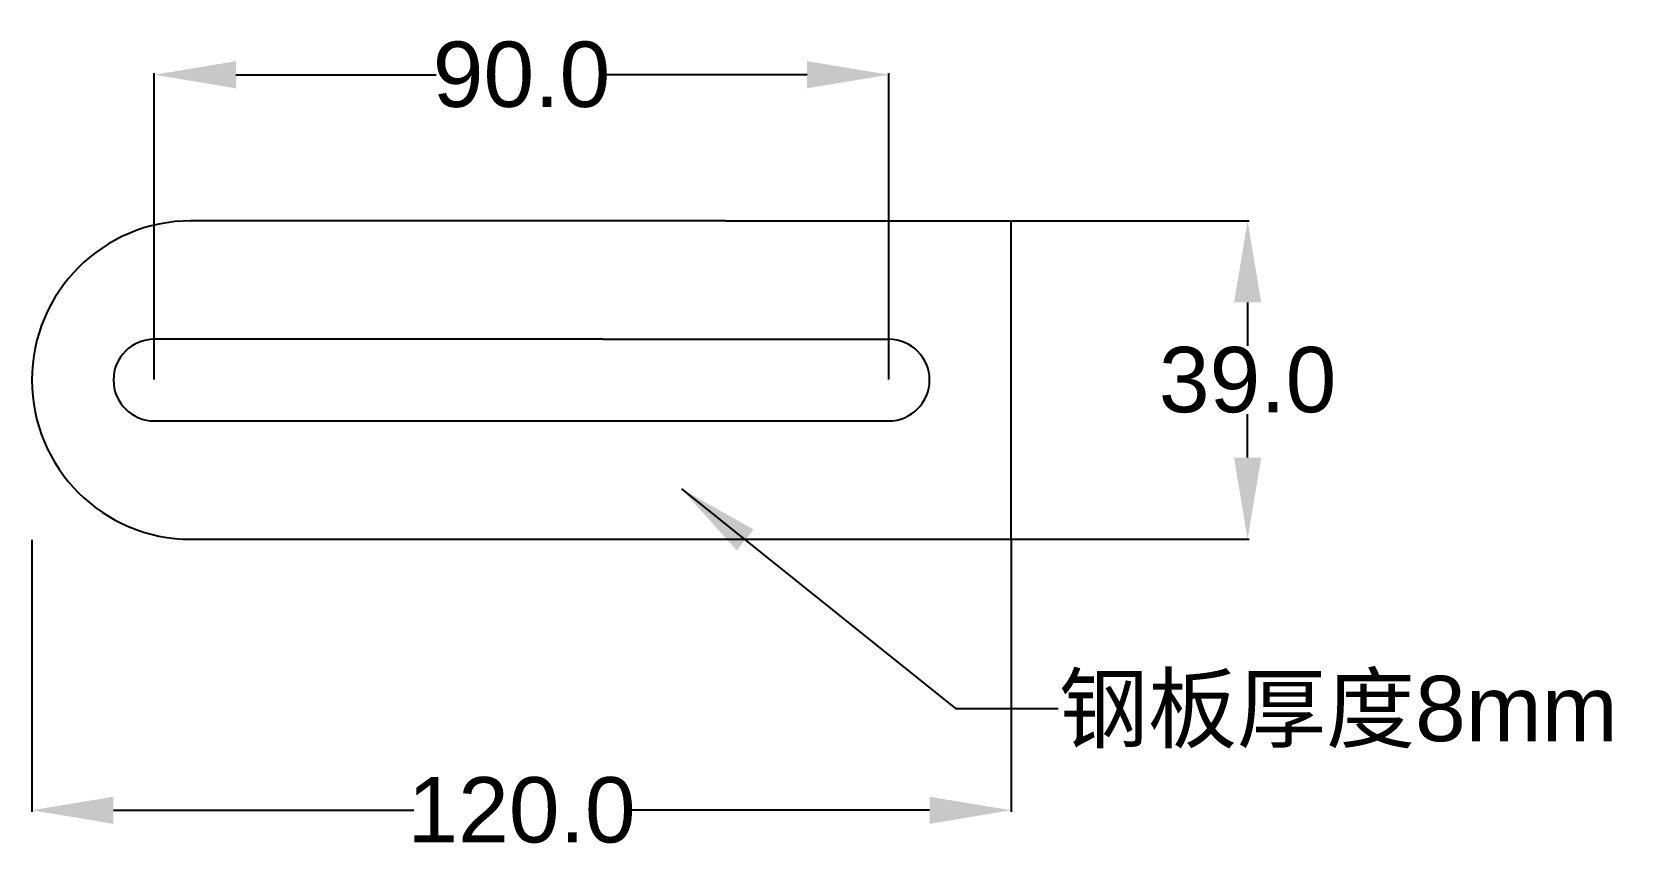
# Model space of a CAD drawing. Header units: millimetres. Extents: x 0 to 195, y -38 to 62.
import ezdxf

# ---------------------------------------------------------------- set-up
doc = ezdxf.new("R2010")
doc.units = ezdxf.units.MM
doc.styles.get("Standard").update_dxf_attribs({"font": 'arial.ttf'})
doc.dimstyles.get("Standard").update_dxf_attribs({"dimtxt": 8, "dimasz": 10, "dimexe": 0.18, "dimexo": 0.0625, "dimgap": 0.09, "dimtad": 0, "dimtih": 1, "dimtoh": 1, "dimdec": 1, "dimzin": 0, "dimdsep": 46, "dimtxsty": 'Standard', "dimcen": 0.09, "dimclrd": 3, "dimclre": 3, "dimclrt": 3, "dimadec": 0, "dimazin": 0, "dimtfac": 1, "dimtdec": 1, "dimtofl": 0, "dimtmove": 0, "dimatfit": 3, "dimfxl": 1, "dimtolj": 1, "dimtzin": 0, "dimarcsym": 0})

# ---------------------------------------------------------------- blocks, each defined once
blk = doc.blocks.new('*D1')
at = {"color": 3, "lineweight": -2, "transparency": 16777216}
for p, q in [((120.06, 39), (149.15, 39)), ((148.97, 29), (148.97, 23.68)), ((148.97, 10), (148.97, 15.32)), ((120.06, 0), (149.15, 0))]:
    blk.add_line(p, q, dxfattribs=at)
at = {"color": 3, "transparency": 16777216}
for points in [[(147.3, 29), (150.64, 29), (148.97, 39)], [(147.3, 10), (150.64, 10), (148.97, 0)]]:
    blk.add_solid(points, dxfattribs=at)
at = {"layer": 'Defpoints', "color": 0, "transparency": 16777216}
for p in [(120, 39), (120, 0), (148.97, 0)]:
    blk.add_point(p, dxfattribs=at)
at = {"color": 3, "transparency": 16777216, "insert": (148.97, 19.5), "char_height": 8, "attachment_point": 5}
blk.add_mtext('\\A1;39.0', dxfattribs=at)
blk = doc.blocks.new('*D2')
at = {"color": 3, "lineweight": -2, "transparency": 16777216}
for p, q in [((0, -0.06), (0, -33.36)), ((120, -0.06), (120, -33.36)), ((10, -33.18), (46.8, -33.18)), ((110, -33.18), (73.2, -33.18))]:
    blk.add_line(p, q, dxfattribs=at)
at = {"color": 3, "transparency": 16777216}
for points in [[(10, -31.52), (10, -34.85), (0, -33.18)], [(110, -31.52), (110, -34.85), (120, -33.18)]]:
    blk.add_solid(points, dxfattribs=at)
at = {"layer": 'Defpoints', "color": 0, "transparency": 16777216}
for p in [(0, 0), (120, 0), (120, -33.18)]:
    blk.add_point(p, dxfattribs=at)
at = {"color": 3, "transparency": 16777216, "insert": (60, -33.18), "char_height": 8, "attachment_point": 5}
blk.add_mtext('\\A1;120.0', dxfattribs=at)
blk = doc.blocks.new('*D3')
at = {"color": 3, "lineweight": -2, "transparency": 16777216}
for p, q in [((15, 19.56), (15, 57.07)), ((25, 56.89), (49.53, 56.89)), ((95, 56.89), (70.47, 56.89)), ((105, 19.56), (105, 57.07))]:
    blk.add_line(p, q, dxfattribs=at)
at = {"color": 3, "transparency": 16777216}
for points in [[(25, 58.56), (25, 55.23), (15, 56.89)], [(95, 58.56), (95, 55.23), (105, 56.89)]]:
    blk.add_solid(points, dxfattribs=at)
at = {"layer": 'Defpoints', "color": 0, "transparency": 16777216}
for p in [(105, 56.89), (15, 19.5), (105, 19.5)]:
    blk.add_point(p, dxfattribs=at)
at = {"color": 3, "transparency": 16777216, "insert": (60, 56.89), "char_height": 8, "attachment_point": 5}
blk.add_mtext('\\A1;90.0', dxfattribs=at)

msp = doc.modelspace()

# ---------------------------------------------------------------- linework, layer by layer
for p, q in [((85, 39), (120, 39)), ((120, 0), (120, 39)), ((70, 24.5), (105, 24.5)), ((70, 14.5), (105, 14.5)), ((85, 0), (120.06, 0))]:
    msp.add_line(p, q)
for points in [[(85, 39), (19.5, 39)], [(70, 24.5), (15, 24.5)], [(15, 14.5), (70, 14.5)], [(19.5, 0), (85, 0)]]:
    msp.add_lwpolyline(points)
for centre, radius, start, end in [((19.5, 19.5), 19.5, 90, 270), ((15, 19.5), 5, 90, 270), ((105, 19.5), 5, 270, 90)]:
    msp.add_arc(centre, radius, start, end)

# ---------------------------------------------------------------- texts
at = {"color": 3, "insert": (125.84, -16.72), "char_height": 8, "width": 71.5892, "attachment_point": 1}
msp.add_mtext('{\\fSimSun|b0|i0|c134|p2;钢板厚度}8mm', dxfattribs=at)

# ---------------------------------------------------------------- dimensions: what is measured, and where the dimension line sits
for base, p1, p2, picture, middle in [((105, 56.89), (15, 19.5), (105, 19.5), '*D3', (60, 56.89)), ((120, -33.18), (0, 0), (120, 0), '*D2', (60, -33.18))]:
    dim = msp.add_linear_dim(base=base, p1=p1, p2=p2, dimstyle='Standard')
    dim.commit()
    dim.dimension.update_dxf_attribs({"geometry": picture, "text_midpoint": middle})
dim = msp.add_linear_dim(base=(148.97, 0), p1=(120, 39), p2=(120, 0), angle=90, dimstyle='Standard')
dim.commit()
dim.dimension.update_dxf_attribs({"geometry": '*D1', "text_midpoint": (148.97, 19.5)})

# ---------------------------------------------------------------- leaders
at = {"annotation_type": 0, "has_hookline": 1, "hookline_direction": 0, "text_width": 69.27}
msp.add_leader([(79.6, 6.17), (113.19, -20.72), (125.75, -20.72)], dimstyle='Standard', override={"dimgap": 0.09, "dimtad": 0}, dxfattribs=at)

doc.saveas('drawing.dxf')
